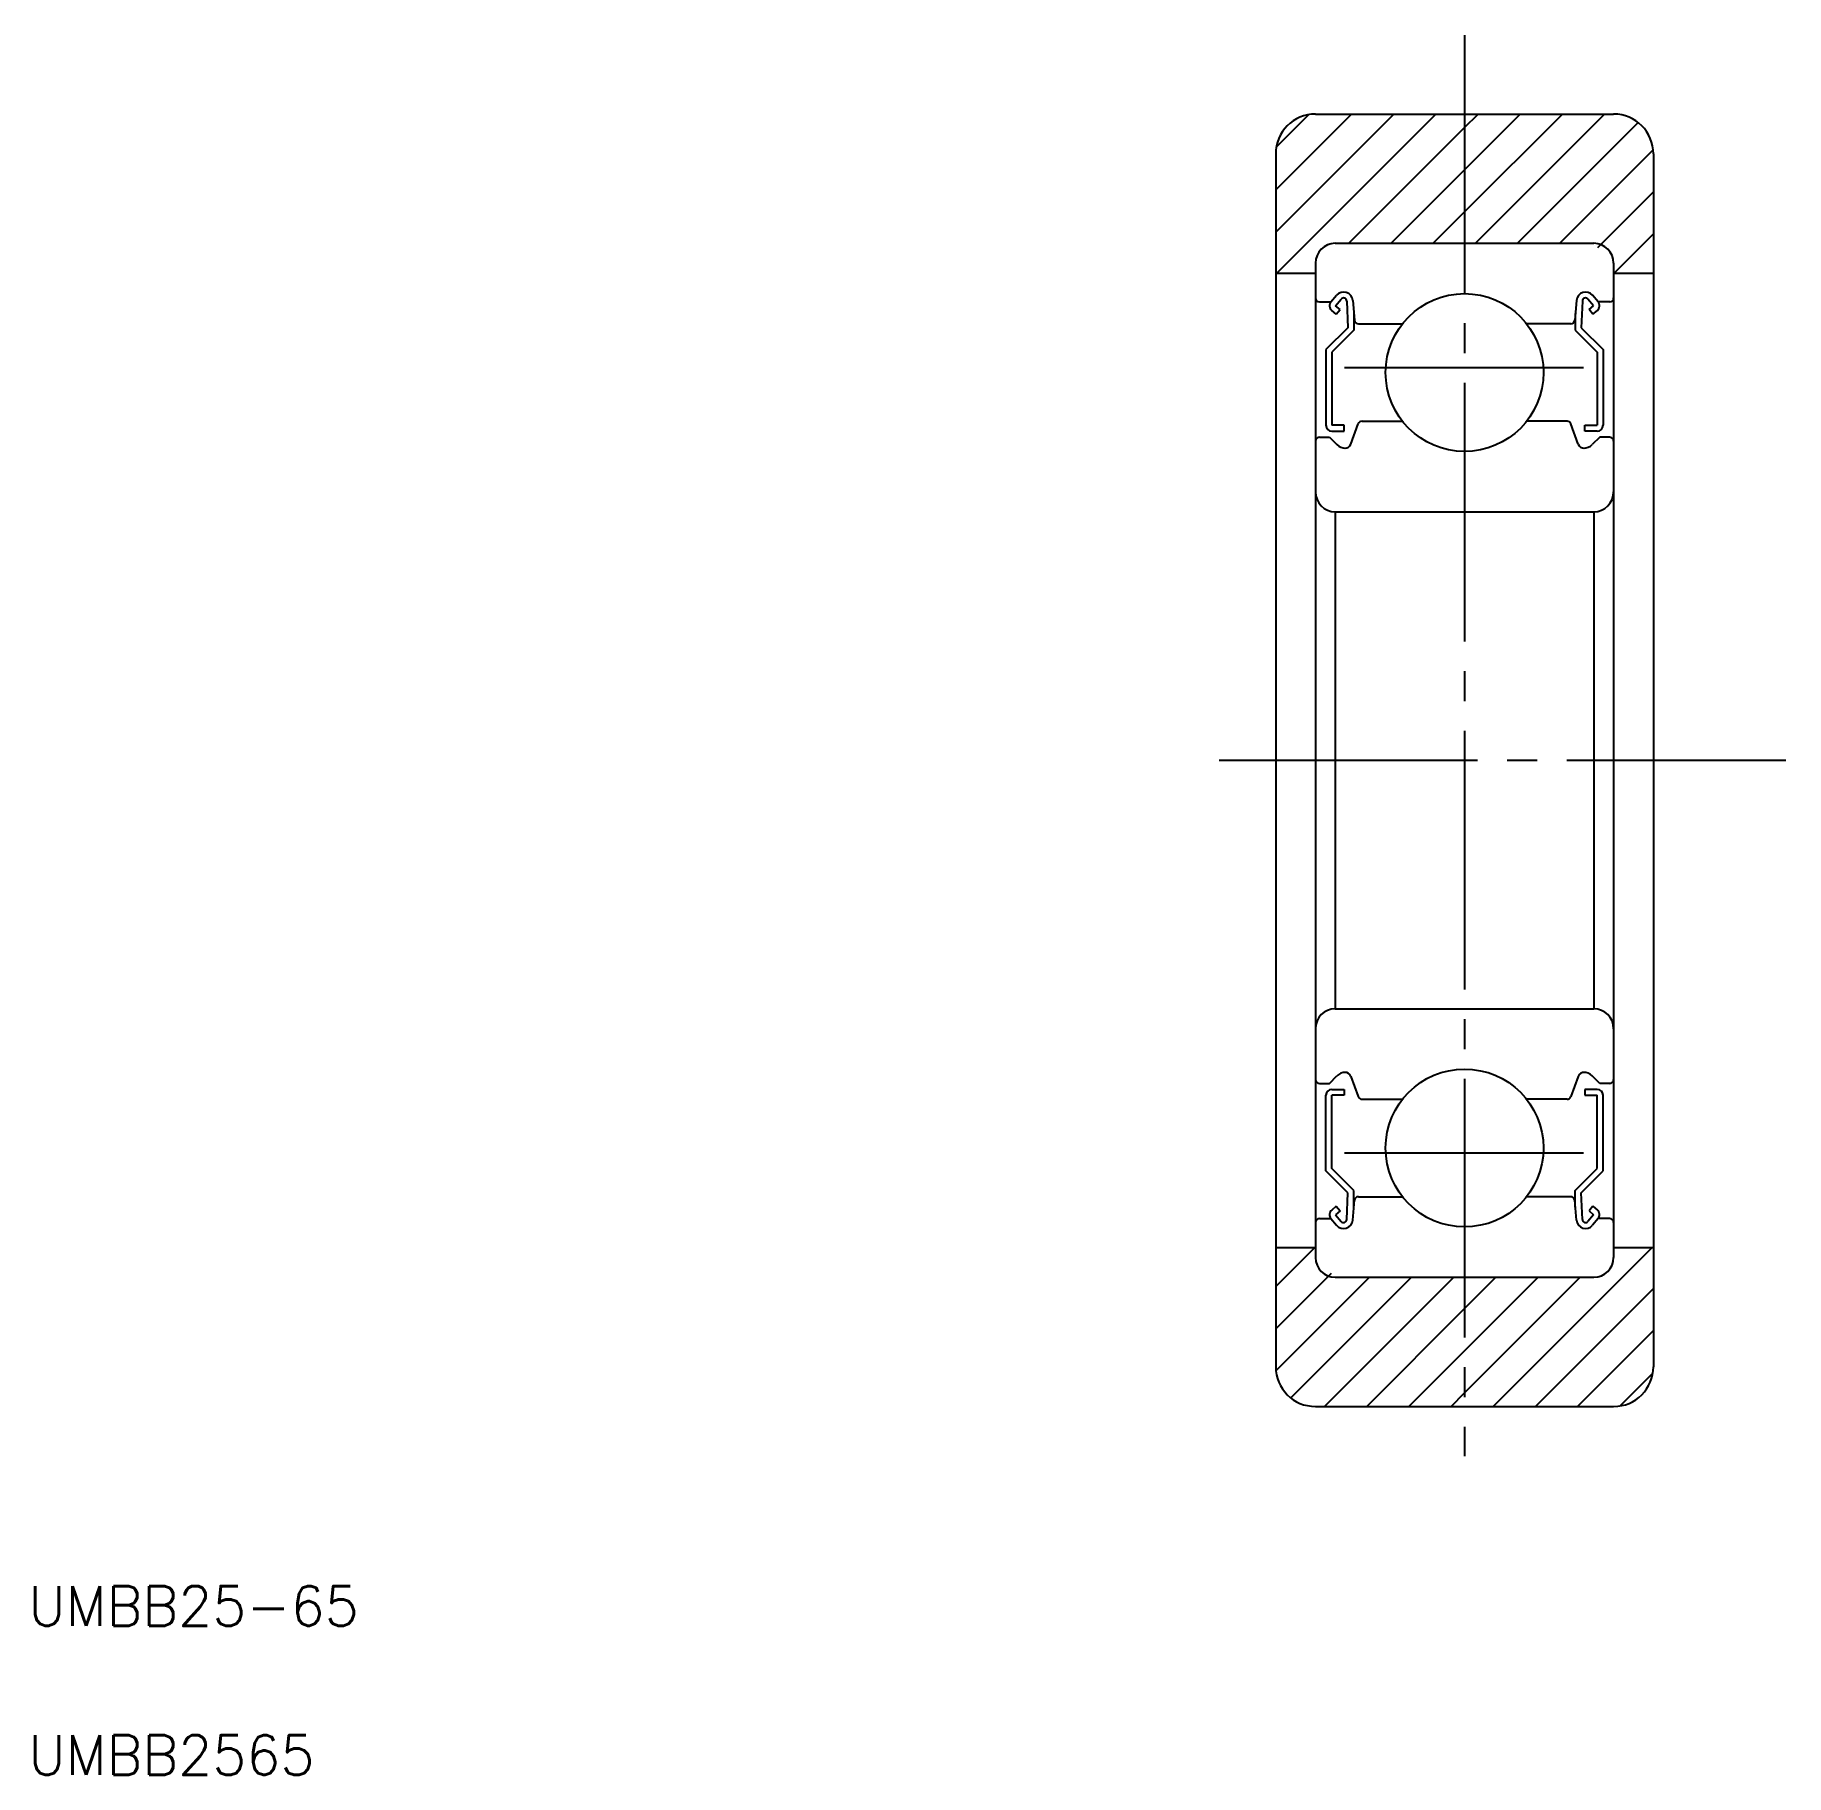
# Model space of a CAD drawing. Extents: x 5.3 to 93.4, y 5 to 92.5.
import ezdxf

# ---------------------------------------------------------------- set-up
doc = ezdxf.new("R2010")
doc.units = 0
doc.linetypes.add('CENTER', pattern=[17.5, 13, -1.5, 1.5, -1.5])
doc.layers.get('0').update_dxf_attribs({"linetype": 'CONTINUOUS'})
doc.layers.add('CENTER', color=1, linetype='CENTER')
doc.styles.get("Standard").update_dxf_attribs({"font": 'txt.shx'})

# ---------------------------------------------------------------- blocks, each defined once
blk = doc.blocks.new('*X2')
at = {"color": 0}
for p, q in [((67.747, 82.597), (73.685, 88.534)), ((67.747, 84.718), (71.564, 88.534)), ((67.775, 86.867), (69.414, 88.506)), ((67.806, 80.534), (75.806, 88.534)), ((71.428, 82.034), (77.247, 87.854)), ((73.549, 82.034), (77.247, 85.733)), ((75.67, 82.034), (77.247, 83.611))]:
    blk.add_line(p, q, dxfattribs=at)
blk = doc.blocks.new('*X3')
at = {"color": 0}
for p, q in [((77.247, 83.611), (82.17, 88.534)), ((77.247, 85.733), (80.049, 88.534)), ((77.247, 87.854), (77.928, 88.534)), ((77.792, 82.034), (84.292, 88.534)), ((79.913, 82.034), (85.984, 88.106)), ((82.034, 82.034), (86.737, 86.737)), ((83.943, 81.822), (86.747, 84.626)), ((84.777, 80.534), (86.747, 82.505))]:
    blk.add_line(p, q, dxfattribs=at)
blk = doc.blocks.new('*X4')
at = {"color": 0}
for p, q in [((67.747, 29.564), (69.718, 31.534)), ((67.747, 27.442), (70.551, 30.246)), ((67.758, 25.331), (72.461, 30.034)), ((68.51, 23.963), (74.582, 30.034)), ((70.203, 23.534), (76.703, 30.034)), ((72.325, 23.534), (77.247, 28.457)), ((74.446, 23.534), (77.247, 26.336)), ((76.567, 23.534), (77.247, 24.214))]:
    blk.add_line(p, q, dxfattribs=at)
blk = doc.blocks.new('*X5')
at = {"color": 0}
for p, q in [((78.689, 23.534), (86.689, 31.534)), ((77.247, 24.214), (83.067, 30.034)), ((77.247, 26.336), (80.946, 30.034)), ((77.247, 28.457), (78.825, 30.034)), ((80.81, 23.534), (86.747, 29.472)), ((82.931, 23.534), (86.747, 27.351)), ((85.08, 23.562), (86.72, 25.201))]:
    blk.add_line(p, q, dxfattribs=at)

msp = doc.modelspace()

# ---------------------------------------------------------------- linework, layer by layer
at = {"color": 7, "linetype": 'CONTINUOUS'}
for p, q in [((69.747, 88.534), (84.747, 88.534)), ((67.747, 86.534), (67.747, 25.534)), ((86.747, 86.534), (86.747, 25.534)), ((70.747, 82.034), (83.747, 82.034)), ((69.747, 81.034), (69.747, 31.034)), ((84.747, 81.034), (84.747, 31.034)), ((67.747, 80.534), (69.751, 80.534)), ((84.744, 80.534), (86.747, 80.534)), ((70.527, 79.084), (70.81, 79.42)), ((83.968, 79.084), (83.685, 79.42)), ((69.947, 79.084), (70.528, 79.084)), ((70.793, 78.468), (70.564, 78.661)), ((70.758, 78.891), (71.039, 79.227)), ((70.986, 78.698), (70.758, 78.891)), ((70.793, 78.468), (70.986, 78.698)), ((71.322, 79.131), (71.377, 77.788)), ((71.62, 79.164), (71.708, 78.167)), ((71.677, 78.511), (71.677, 77.664)), ((82.874, 79.164), (82.787, 78.167)), ((82.817, 78.511), (82.817, 77.664)), ((83.173, 79.131), (83.118, 77.788)), ((83.737, 78.891), (83.456, 79.227)), ((83.508, 78.698), (83.737, 78.891)), ((83.702, 78.468), (83.508, 78.698)), ((83.702, 78.468), (83.931, 78.661)), ((84.547, 79.084), (83.967, 79.084)), ((71.377, 77.788), (70.277, 76.688)), ((71.677, 77.664), (70.577, 76.564)), ((71.907, 77.984), (74.125, 77.984)), ((82.588, 77.984), (80.37, 77.984)), ((82.817, 77.664), (83.917, 76.564)), ((83.118, 77.788), (84.217, 76.688)), ((70.277, 76.688), (70.277, 72.884)), ((84.217, 76.688), (84.217, 72.884)), ((70.577, 76.564), (70.577, 72.884)), ((83.917, 76.564), (83.917, 72.884)), ((69.947, 72.284), (70.447, 72.284)), ((70.447, 72.284), (70.821, 71.91)), ((71.197, 72.884), (70.577, 72.884)), ((70.577, 72.584), (71.197, 72.584)), ((71.197, 72.584), (71.197, 72.884)), ((71.529, 71.931), (71.901, 72.953)), ((72.089, 73.084), (74.125, 73.084)), ((82.406, 73.084), (80.37, 73.084)), ((82.965, 71.931), (82.594, 72.953)), ((83.297, 72.884), (83.917, 72.884)), ((83.297, 72.584), (83.297, 72.884)), ((83.917, 72.584), (83.297, 72.584)), ((84.048, 72.284), (83.673, 71.91)), ((84.547, 72.284), (84.048, 72.284)), ((70.747, 68.534), (83.747, 68.534)), ((70.747, 68.534), (70.747, 43.534)), ((83.747, 68.534), (83.747, 43.534)), ((70.747, 43.534), (83.747, 43.534)), ((69.947, 39.784), (70.447, 39.784)), ((70.447, 39.784), (70.821, 40.158)), ((71.529, 40.137), (71.901, 39.116)), ((82.965, 40.137), (82.594, 39.116)), ((84.048, 39.784), (83.673, 40.158)), ((84.547, 39.784), (84.048, 39.784)), ((70.277, 35.38), (70.277, 39.184)), ((70.577, 39.484), (71.197, 39.484)), ((71.197, 39.184), (70.577, 39.184)), ((70.577, 35.504), (70.577, 39.184)), ((71.197, 39.484), (71.197, 39.184)), ((72.089, 38.984), (74.125, 38.984)), ((82.406, 38.984), (80.37, 38.984)), ((83.917, 39.484), (83.297, 39.484)), ((83.297, 39.484), (83.297, 39.184)), ((83.297, 39.184), (83.917, 39.184)), ((83.917, 35.504), (83.917, 39.184)), ((84.217, 35.38), (84.217, 39.184)), ((71.377, 34.28), (70.277, 35.38)), ((71.677, 34.404), (70.577, 35.504)), ((82.817, 34.404), (83.917, 35.504)), ((83.118, 34.28), (84.217, 35.38)), ((71.677, 33.557), (71.677, 34.404)), ((82.817, 33.557), (82.817, 34.404)), ((70.793, 33.6), (70.564, 33.408)), ((70.793, 33.6), (70.986, 33.37)), ((71.322, 32.938), (71.377, 34.28)), ((71.62, 32.905), (71.708, 33.902)), ((71.907, 34.084), (74.125, 34.084)), ((82.588, 34.084), (80.37, 34.084)), ((82.874, 32.905), (82.787, 33.902)), ((83.173, 32.938), (83.118, 34.28)), ((83.702, 33.6), (83.508, 33.37)), ((83.702, 33.6), (83.931, 33.408)), ((69.947, 32.984), (70.528, 32.984)), ((70.527, 32.985), (70.81, 32.648)), ((70.986, 33.37), (70.758, 33.177)), ((70.758, 33.177), (71.039, 32.841)), ((83.737, 33.177), (83.456, 32.841)), ((83.508, 33.37), (83.737, 33.177)), ((83.968, 32.985), (83.685, 32.648)), ((84.547, 32.984), (83.967, 32.984)), ((67.747, 31.534), (69.751, 31.534)), ((84.744, 31.534), (86.747, 31.534)), ((70.747, 30.034), (83.747, 30.034)), ((74.297, 30.034), (74.297, 30.034)), ((77.247, 30.034), (77.248, 30.034)), ((69.747, 23.534), (84.747, 23.534))]:
    msp.add_line(p, q, dxfattribs=at)
for centre in [(77.247, 75.534), (77.247, 36.534)]:
    msp.add_circle(centre, 3.969, dxfattribs=at)
for centre, radius, start, end in [((69.747, 86.534), 2, 90, 180), ((84.747, 86.534), 2, 0, 90), ((70.747, 81.034), 1, 90, 180), ((83.747, 81.034), 1, 0, 90), ((69.947, 79.284), 0.2, 180, 270), ((71.162, 79.124), 0.46, 4.9869, 139.91047), ((71.162, 79.124), 0.16, 2.37537, 139.99458), ((83.333, 79.124), 0.46, 40.08953, 175.0131), ((83.333, 79.124), 0.16, 40.00542, 177.62463), ((84.547, 79.284), 0.2, 270, 0), ((70.757, 78.891), 0.3, 139.91047, 229.9992), ((83.738, 78.891), 0.3, 310.0008, 40.08953), ((71.907, 78.184), 0.2, 184.9869, 270), ((82.588, 78.184), 0.2, 270, 355.0131), ((69.947, 72.084), 0.2, 90, 180), ((70.577, 72.884), 0.3, 180, 270), ((72.089, 72.884), 0.2, 90, 160.03041), ((82.406, 72.884), 0.2, 19.96959, 90), ((83.917, 72.884), 0.3, 270, 0), ((84.547, 72.084), 0.2, 0, 90), ((71.245, 72.334), 0.6, 225.0023, 272.82789), ((71.247, 72.034), 0.3, 265.49139, 340.03041), ((83.247, 72.034), 0.3, 199.96959, 274.50861), ((83.249, 72.334), 0.6, 267.17211, 314.9977), ((70.747, 69.534), 1, 180, 270), ((83.747, 69.534), 1, 270, 0), ((70.747, 42.534), 1, 90, 180), ((83.747, 42.534), 1, 0, 90), ((69.947, 39.984), 0.2, 180, 270), ((71.245, 39.734), 0.6, 87.17211, 134.9977), ((71.247, 40.034), 0.3, 19.96959, 94.50861), ((83.247, 40.034), 0.3, 85.49139, 160.03041), ((83.249, 39.734), 0.6, 45.0023, 92.82789), ((84.547, 39.984), 0.2, 270, 0), ((70.577, 39.184), 0.3, 90, 180), ((72.089, 39.184), 0.2, 199.96959, 270), ((82.406, 39.184), 0.2, 270, 340.03041), ((83.917, 39.184), 0.3, 0, 90), ((71.907, 33.884), 0.2, 90, 175.0131), ((82.588, 33.884), 0.2, 4.9869, 90), ((69.947, 32.784), 0.2, 90, 180), ((70.757, 33.178), 0.3, 130.0008, 220.08953), ((71.162, 32.945), 0.46, 220.08953, 355.0131), ((71.162, 32.944), 0.16, 220.00542, 357.62463), ((83.333, 32.945), 0.46, 184.9869, 319.91047), ((83.333, 32.944), 0.16, 182.37537, 319.99458), ((83.738, 33.178), 0.3, 319.91047, 49.9992), ((84.547, 32.784), 0.2, 0, 90), ((70.747, 31.034), 1, 180, 270), ((83.747, 31.034), 1, 270, 0), ((69.747, 25.534), 2, 180, 270), ((84.747, 25.534), 2, 270, 0)]:
    msp.add_arc(centre, radius, start, end, dxfattribs=at)
at = {"layer": 'CENTER', "color": 1, "linetype": 'CENTER'}
for p, q in [((77.247, 92.51), (77.247, 21.035)), ((71.206, 75.784), (83.231, 75.784)), ((64.898, 56.034), (93.415, 56.034)), ((71.206, 36.284), (83.231, 36.284))]:
    msp.add_line(p, q, dxfattribs=at)

# ---------------------------------------------------------------- block references
at = {"color": 3, "linetype": 'CONTINUOUS'}
for name in ['*X2', '*X3', '*X4', '*X5']:
    msp.add_blockref(name, (0, 0), dxfattribs=at)

# ---------------------------------------------------------------- texts
at = {"color": 7, "linetype": 'CONTINUOUS'}
for s, p in [('UMBB25-65', (5, 12.5)), ('UMBB2565', (5, 5))]:
    msp.add_text(s, height=2, dxfattribs=at).set_placement(p)

doc.saveas('drawing.dxf')
